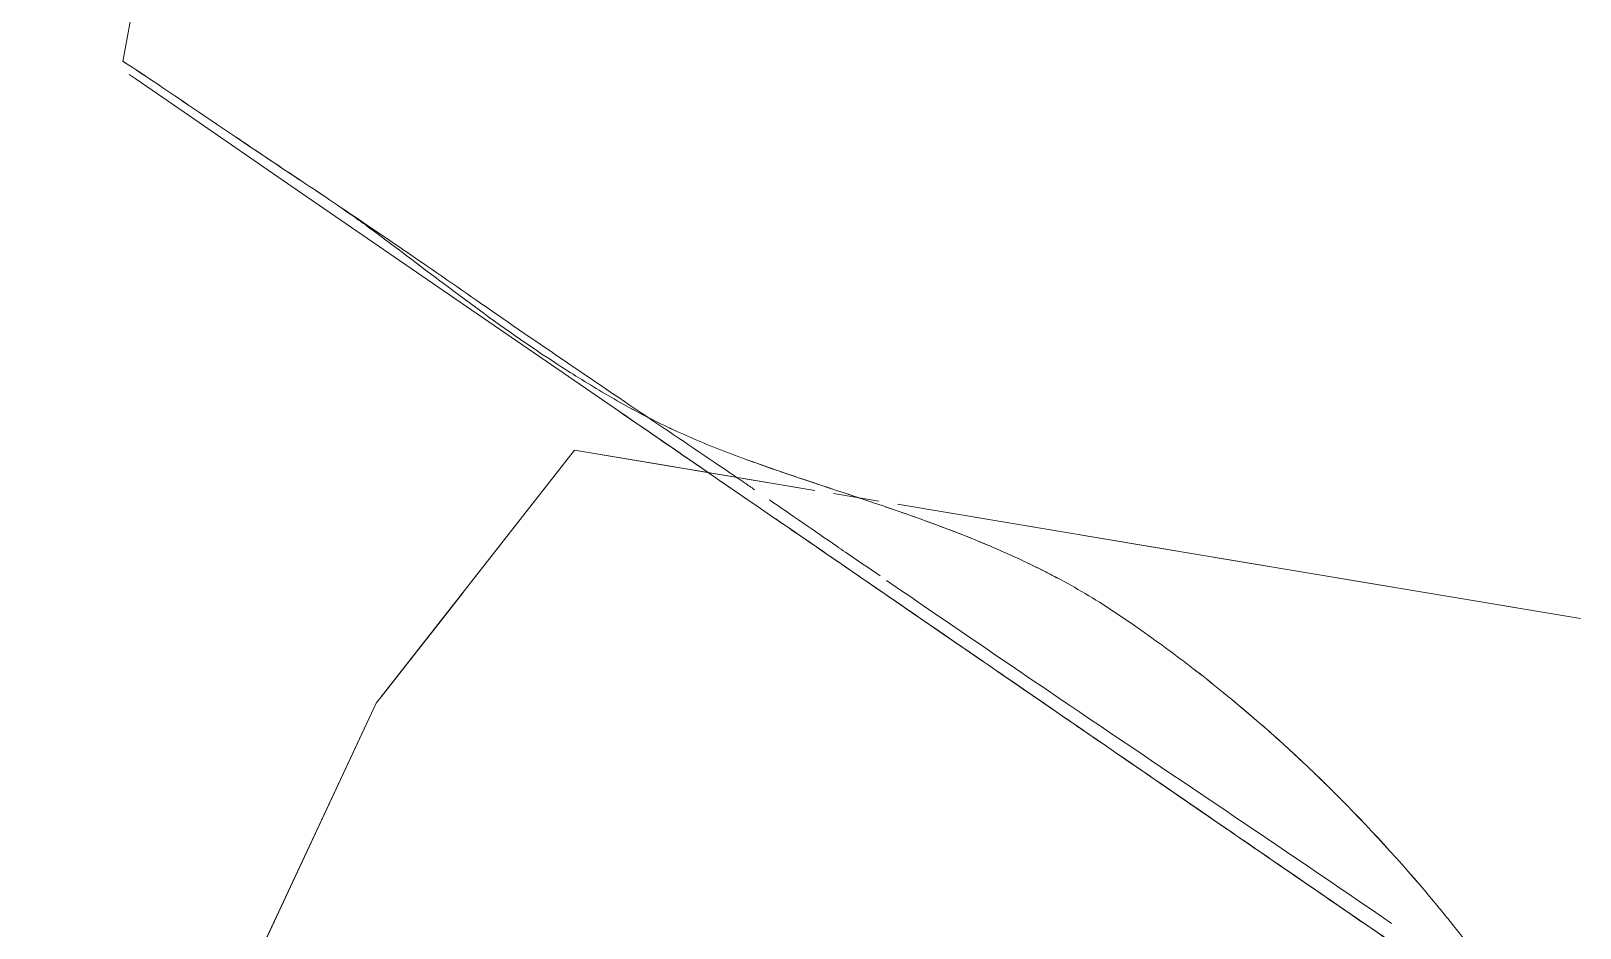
# Model space of a CAD drawing. Header units: millimetres. Extents: x 91786 to 132940, y -1987 to 10096.
# Drawn here: x 124391.89 to 124413.03, y 516.41 to 528.65 of the extents above; entities that cross this region are included whole.
import ezdxf

# ---------------------------------------------------------------- set-up
doc = ezdxf.new("R2010")
doc.units = ezdxf.units.MM
doc.layers.add('0-1', color=7, linetype='Continuous', lineweight=9)
doc.layers.add('P-SANR-FIXT', color=7, linetype='Continuous', lineweight=9)
doc.layers.add('A-DETL-GENF-1', color=7, linetype='Continuous', lineweight=9, true_color=0xe0e0e0)
pattern_1 = [(45, (127032.287, 0), (-35.3553, 35.3553), [])]

# ---------------------------------------------------------------- blocks, each defined once
blk = doc.blocks.new('смеситель для раковины - Default-V60-Развертка 1_66-4')
at = {"layer": '0-1'}
blk.add_line((5723.379, 534.344), (5722.246, 528.234), dxfattribs=at)
at = {"layer": '0-1', "flags": 128}
blk.add_lwpolyline([(5728.409, 522.927), (5725.702, 519.474), (5723.953, 515.727), (5723.896, 515.555)], dxfattribs=at)
at = {"layer": 'P-SANR-FIXT'}
for p, q in [((5731.691, 522.378), (5728.409, 522.927)), ((5728.409, 522.927), (5731.691, 522.378)), ((5732.564, 522.232), (5731.942, 522.336)), ((5731.942, 522.336), (5732.564, 522.232)), ((5735.096, 521.808), (5732.816, 522.19)), ((5732.816, 522.19), (5737.697, 521.373)), ((5742.141, 520.629), (5735.363, 521.764)), ((5737.697, 521.373), (5742.141, 520.629))]:
    blk.add_line(p, q, dxfattribs=at)
at = {"layer": 'P-SANR-FIXT', "flags": 128}
blk.add_lwpolyline([(5729.025, 523.454), (5726.546, 525.158), (5724.552, 526.529), (5723.153, 527.49), (5722.425, 527.99), (5722.425, 527.99), (5723.153, 527.49), (5724.552, 526.529), (5726.546, 525.158), (5729.025, 523.454)], dxfattribs=at)
at = {"layer": 'P-SANR-FIXT'}
for points in [[(5722.564, 528.026), (5722.353, 528.166), (5722.246, 528.234), (5722.246, 528.234)], [(5729.411, 523.377), (5728.983, 523.666), (5728.149, 524.229), (5726.991, 525.03), (5725.933, 525.762), (5725.304, 526.187), (5725.009, 526.384)], [(5730.235, 522.623), (5729.82, 522.908), (5729.417, 523.185), (5729.025, 523.454)], [(5729.025, 523.454), (5729.471, 523.148), (5729.933, 522.83), (5730.408, 522.503)], [(5730.531, 522.619), (5730.15, 522.878), (5729.776, 523.13), (5729.411, 523.377)], [(5730.809, 522.228), (5730.674, 522.321), (5730.541, 522.412), (5730.409, 522.503)], [(5731.989, 521.618), (5731.678, 521.832), (5731.371, 522.043), (5731.069, 522.251)], [(5731.873, 521.497), (5731.631, 521.663), (5731.391, 521.828), (5731.155, 521.99)], [(5732.101, 521.341), (5732.024, 521.393), (5731.948, 521.445), (5731.873, 521.497)], [(5735.602, 518.934), (5735.126, 519.261), (5734.655, 519.585), (5734.19, 519.905)], [(5737.275, 517.784), (5736.778, 518.126), (5736.285, 518.465), (5735.797, 518.8)], [(5737.888, 517.363), (5737.683, 517.503), (5737.479, 517.644), (5737.275, 517.784)], [(5739.534, 516.232), (5739.028, 516.58), (5738.524, 516.926), (5738.023, 517.27)], [(5740.431, 516.408), (5740.721, 516.045), (5741.004, 515.669), (5741.278, 515.279)]]:
    blk.add_open_spline(points, degree=3, dxfattribs=at)
for points, knots in [([(5722.246, 528.234), (5722.246, 528.234), (5722.461, 528.1), (5723.246, 527.566), (5724.051, 527.024), (5724.577, 526.67), (5725.005, 526.389), (5725.459, 526.076), (5726.094, 525.604), (5726.951, 524.948), (5727.906, 524.265), (5728.741, 523.743), (5729.182, 523.494), (5729.411, 523.376)], [0.5, 0.5, 0.5, 0.5, 0.5555556, 0.6111111, 0.6388889, 0.6527778, 0.6666667, 0.6805556, 0.6944444, 0.7222222, 0.75, 0.7638889, 0.7777778, 0.7777778, 0.7777778, 0.7777778]), ([(5725.009, 526.384), (5724.715, 526.581), (5724.165, 526.945), (5723.246, 527.567), (5722.775, 527.886), (5722.564, 528.026)], [0.3333333, 0.3333333, 0.3333333, 0.3333333, 0.3611111, 0.3888889, 0.4444444, 0.4444444, 0.4444444, 0.4444444]), ([(5729.411, 523.376), (5729.64, 523.259), (5730.115, 523.039), (5731.132, 522.655), (5732.495, 522.22), (5733.898, 521.721), (5734.852, 521.27), (5735.381, 520.975), (5735.639, 520.812), (5735.767, 520.728)], [0.7777778, 0.7777778, 0.7777778, 0.7777778, 0.7916667, 0.8055556, 0.8333333, 0.8611111, 0.875, 0.8819444, 0.8888889, 0.8888889, 0.8888889, 0.8888889]), ([(5730.867, 522.389), (5730.821, 522.421), (5730.709, 522.498), (5730.597, 522.574), (5730.531, 522.619)], [0.1916189, 0.1916189, 0.1916189, 0.1916189, 0.194444444, 0.198552387, 0.198552387, 0.198552387, 0.198552387]), ([(5730.408, 522.503), (5730.884, 522.177), (5732.595, 521.001), (5734.441, 519.732), (5735.797, 518.8)], [0.2222222, 0.2222222, 0.2222222, 0.2222222, 0.4444444, 1, 1, 1, 1]), ([(5732.579, 521.212), (5732.421, 521.321), (5732.224, 521.456), (5732.029, 521.59), (5731.99, 521.617)], [0.15743865, 0.15743865, 0.15743865, 0.15743865, 0.16666667, 0.16900242, 0.16900242, 0.16900242, 0.16900242]), ([(5733.981, 520.048), (5733.524, 520.362), (5732.893, 520.796), (5732.276, 521.22), (5732.101, 521.341)], [0.2515842, 0.2515842, 0.2515842, 0.2515842, 0.4444444, 0.5219089, 0.5219089, 0.5219089, 0.5219089]), ([(5739.561, 516.47), (5738.026, 517.523), (5735.655, 519.109), (5733.434, 520.625), (5732.669, 521.15)], [0.0301866, 0.0301866, 0.0301866, 0.0301866, 0.1111111, 0.1556733, 0.1556733, 0.1556733, 0.1556733]), ([(5735.767, 520.728), (5735.895, 520.643), (5736.148, 520.469), (5736.65, 520.108), (5737.514, 519.437), (5738.704, 518.371), (5739.739, 517.255), (5740.3, 516.573), (5740.431, 516.408)], [0.88888889, 0.88888889, 0.88888889, 0.88888889, 0.89583333, 0.90277778, 0.91666667, 0.94444444, 0.97222222, 0.98090437, 0.98090437, 0.98090437, 0.98090437]), ([(5735.797, 518.8), (5736.339, 518.427), (5737.574, 517.579), (5738.832, 516.714), (5739.534, 516.232)], [0, 0, 0, 0, 0.444444, 1, 1, 1, 1])]:
    blk.add_open_spline(points, degree=3, knots=knots, dxfattribs=at)
blk = doc.blocks.new('смеситель для раковины - Default-V62-Развертка 1_66-4')
at = {"layer": '0-1'}
for p, q in [((5723.379, 534.344), (5722.246, 528.234)), ((5728.409, 522.927), (5727.007, 521.139)), ((5726.888, 520.988), (5725.775, 519.567)), ((5725.702, 519.474), (5723.953, 515.727))]:
    blk.add_line(p, q, dxfattribs=at)
at = {"layer": 'P-SANR-FIXT'}
for p, q in [((5726.546, 525.158), (5729.025, 523.454)), ((5731.691, 522.378), (5728.409, 522.927)), ((5728.409, 522.927), (5729.554, 522.736)), ((5729.554, 522.736), (5731.691, 522.378)), ((5732.564, 522.232), (5731.942, 522.336)), ((5731.942, 522.336), (5732.564, 522.232)), ((5735.096, 521.808), (5732.816, 522.19)), ((5732.816, 522.19), (5735.096, 521.808)), ((5742.141, 520.629), (5735.363, 521.764)), ((5735.363, 521.764), (5742.141, 520.629))]:
    blk.add_line(p, q, dxfattribs=at)
at = {"layer": 'P-SANR-FIXT', "flags": 128}
blk.add_lwpolyline([(5729.025, 523.454), (5726.546, 525.158), (5724.552, 526.529), (5723.153, 527.49), (5722.425, 527.99), (5722.425, 527.99), (5723.153, 527.49), (5724.552, 526.529), (5726.546, 525.158)], dxfattribs=at)
at = {"layer": 'P-SANR-FIXT'}
for points in [[(5722.564, 528.026), (5722.353, 528.166), (5722.246, 528.234), (5722.246, 528.234)], [(5722.246, 528.234), (5722.246, 528.234), (5722.354, 528.167), (5722.564, 528.027)], [(5729.411, 523.377), (5728.983, 523.666), (5728.149, 524.229), (5726.991, 525.03), (5725.933, 525.762), (5725.304, 526.187), (5725.009, 526.384)], [(5730.235, 522.623), (5729.82, 522.908), (5729.417, 523.185), (5729.025, 523.454)], [(5729.025, 523.454), (5729.372, 523.216), (5729.728, 522.971), (5730.092, 522.721)], [(5730.531, 522.619), (5730.15, 522.878), (5729.776, 523.13), (5729.411, 523.377)], [(5731.24, 522.63), (5731.467, 522.552), (5731.697, 522.476), (5731.93, 522.398)], [(5730.408, 522.503), (5730.541, 522.412), (5730.674, 522.321), (5730.809, 522.228)], [(5730.809, 522.228), (5730.674, 522.321), (5730.541, 522.412), (5730.409, 522.503)], [(5731.989, 521.618), (5731.678, 521.832), (5731.371, 522.043), (5731.069, 522.251)], [(5732.097, 522.343), (5732.231, 522.298), (5732.367, 522.253), (5732.503, 522.207)], [(5731.873, 521.497), (5731.631, 521.663), (5731.391, 521.828), (5731.155, 521.99)], [(5731.155, 521.99), (5731.392, 521.828), (5731.631, 521.663), (5731.873, 521.497)], [(5732.101, 521.341), (5732.024, 521.393), (5731.948, 521.445), (5731.873, 521.497)], [(5731.873, 521.497), (5731.948, 521.445), (5732.024, 521.393), (5732.1, 521.341)], [(5732.1, 521.341), (5732.712, 520.92), (5733.34, 520.488), (5733.98, 520.048)], [(5732.631, 520.976), (5732.453, 521.098), (5732.276, 521.22), (5732.101, 521.341)], [(5733.981, 520.048), (5733.524, 520.362), (5733.074, 520.672), (5732.631, 520.976)], [(5734.189, 519.905), (5734.655, 519.585), (5735.126, 519.261), (5735.602, 518.934)], [(5735.602, 518.934), (5735.126, 519.261), (5734.655, 519.585), (5734.19, 519.905)], [(5737.888, 517.363), (5737.184, 517.847), (5736.485, 518.327), (5735.797, 518.8)], [(5735.797, 518.8), (5735.932, 518.707), (5736.068, 518.614), (5736.205, 518.52)], [(5737.889, 517.362), (5738.434, 516.988), (5738.983, 516.611), (5739.534, 516.232)], [(5739.534, 516.232), (5739.028, 516.58), (5738.524, 516.926), (5738.023, 517.27)]]:
    blk.add_open_spline(points, degree=3, dxfattribs=at)
for points, knots in [([(5722.564, 528.027), (5722.775, 527.886), (5723.246, 527.566), (5724.051, 527.024), (5724.577, 526.67), (5725.005, 526.389), (5725.459, 526.076), (5726.094, 525.604), (5726.951, 524.948), (5727.906, 524.265), (5728.741, 523.743), (5729.403, 523.369), (5730.115, 523.039), (5730.738, 522.804), (5731.12, 522.671), (5731.24, 522.63)], [0.5555556, 0.5555556, 0.5555556, 0.5555556, 0.6111111, 0.6388889, 0.6527778, 0.6666667, 0.6805556, 0.6944444, 0.7222222, 0.75, 0.7638889, 0.7777778, 0.7916667, 0.8055556, 0.8118371, 0.8118371, 0.8118371, 0.8118371]), ([(5725.009, 526.384), (5724.715, 526.581), (5724.165, 526.945), (5723.246, 527.567), (5722.775, 527.886), (5722.564, 528.026)], [0.3333333, 0.3333333, 0.3333333, 0.3333333, 0.3611111, 0.3888889, 0.4444444, 0.4444444, 0.4444444, 0.4444444]), ([(5730.867, 522.389), (5730.821, 522.421), (5730.709, 522.498), (5730.597, 522.574), (5730.531, 522.619)], [0.1916189, 0.1916189, 0.1916189, 0.1916189, 0.194444444, 0.198552387, 0.198552387, 0.198552387, 0.198552387]), ([(5732.651, 522.157), (5733.156, 521.984), (5733.89, 521.718), (5734.604, 521.386), (5734.819, 521.278)], [0.83581815, 0.83581815, 0.83581815, 0.83581815, 0.86111111, 0.87217324, 0.87217324, 0.87217324, 0.87217324]), ([(5732.579, 521.212), (5732.421, 521.321), (5732.224, 521.456), (5732.029, 521.59), (5731.99, 521.617)], [0.15743865, 0.15743865, 0.15743865, 0.15743865, 0.16666667, 0.16900242, 0.16900242, 0.16900242, 0.16900242]), ([(5739.561, 516.47), (5738.026, 517.523), (5735.655, 519.109), (5733.434, 520.625), (5732.669, 521.15)], [0.0301866, 0.0301866, 0.0301866, 0.0301866, 0.1111111, 0.1556733, 0.1556733, 0.1556733, 0.1556733]), ([(5734.821, 521.277), (5734.875, 521.249), (5735.063, 521.152), (5735.381, 520.975), (5735.768, 520.731), (5736.148, 520.469), (5736.65, 520.108), (5737.399, 519.526), (5738.005, 518.995), (5738.364, 518.657)], [0.87220997, 0.87220997, 0.87220997, 0.87220997, 0.875, 0.88194444, 0.88888889, 0.89583333, 0.90277778, 0.91666667, 0.93795852, 0.93795852, 0.93795852, 0.93795852]), ([(5736.232, 518.501), (5736.632, 518.226), (5737.173, 517.854), (5737.718, 517.48), (5737.857, 517.384)], [0.1186192, 0.1186192, 0.1186192, 0.1186192, 0.4444444, 0.5555556, 0.5555556, 0.5555556, 0.5555556]), ([(5738.52, 518.508), (5738.577, 518.454), (5739.097, 517.948), (5739.739, 517.255), (5740.3, 516.573), (5740.431, 516.408)], [0.94105311, 0.94105311, 0.94105311, 0.94105311, 0.94444444, 0.97222222, 0.98090437, 0.98090437, 0.98090437, 0.98090437])]:
    blk.add_open_spline(points, degree=3, knots=knots, dxfattribs=at)
blk = doc.blocks.new('смеситель для раковины - Default-V64-Развертка 1_66-4')
at = {"layer": '0-1'}
for p, q in [((5723.379, 534.344), (5722.246, 528.234)), ((5728.409, 522.927), (5727.007, 521.139)), ((5726.888, 520.988), (5725.775, 519.567))]:
    blk.add_line(p, q, dxfattribs=at)
at = {"layer": '0-1', "flags": 128}
blk.add_lwpolyline([(5725.702, 519.474), (5723.953, 515.727), (5723.896, 515.555)], dxfattribs=at)
at = {"layer": 'P-SANR-FIXT'}
for p, q in [((5731.691, 522.378), (5728.409, 522.927)), ((5728.409, 522.927), (5731.691, 522.378)), ((5732.564, 522.232), (5731.942, 522.336)), ((5731.942, 522.336), (5732.564, 522.232)), ((5735.096, 521.808), (5732.816, 522.19)), ((5732.816, 522.19), (5735.096, 521.808)), ((5737.697, 521.373), (5735.363, 521.764)), ((5735.363, 521.764), (5742.141, 520.629)), ((5742.141, 520.629), (5737.697, 521.373))]:
    blk.add_line(p, q, dxfattribs=at)
at = {"layer": 'P-SANR-FIXT', "flags": 128}
for points in [[(5722.425, 527.99), (5722.425, 527.99), (5723.153, 527.49), (5724.552, 526.529), (5726.546, 525.158), (5729.025, 523.454)], [(5729.025, 523.454), (5726.546, 525.158), (5724.552, 526.529), (5723.153, 527.49), (5722.425, 527.99)]]:
    blk.add_lwpolyline(points, dxfattribs=at)
at = {"layer": 'P-SANR-FIXT'}
for points in [[(5722.564, 528.026), (5722.353, 528.166), (5722.246, 528.234), (5722.246, 528.234)], [(5722.246, 528.234), (5722.246, 528.234), (5722.354, 528.167), (5722.564, 528.027)], [(5729.411, 523.377), (5728.983, 523.666), (5728.149, 524.229), (5726.991, 525.03), (5725.933, 525.762), (5725.304, 526.187), (5725.009, 526.384)], [(5730.235, 522.623), (5729.82, 522.908), (5729.417, 523.185), (5729.025, 523.454)], [(5729.025, 523.454), (5729.372, 523.216), (5729.728, 522.971), (5730.092, 522.721)], [(5730.531, 522.619), (5730.15, 522.878), (5729.776, 523.13), (5729.411, 523.377)], [(5731.24, 522.63), (5731.467, 522.552), (5731.697, 522.476), (5731.93, 522.398)], [(5730.408, 522.503), (5730.541, 522.412), (5730.674, 522.321), (5730.809, 522.228)], [(5730.809, 522.228), (5730.674, 522.321), (5730.541, 522.412), (5730.409, 522.503)], [(5731.989, 521.618), (5731.678, 521.832), (5731.371, 522.043), (5731.069, 522.251)], [(5732.097, 522.343), (5732.231, 522.298), (5732.367, 522.253), (5732.503, 522.207)], [(5731.873, 521.497), (5731.631, 521.663), (5731.391, 521.828), (5731.155, 521.99)], [(5731.155, 521.99), (5731.392, 521.828), (5731.631, 521.663), (5731.873, 521.497)], [(5732.101, 521.341), (5732.024, 521.393), (5731.948, 521.445), (5731.873, 521.497)], [(5731.873, 521.497), (5731.948, 521.445), (5732.024, 521.393), (5732.1, 521.341)], [(5732.1, 521.341), (5732.712, 520.92), (5733.34, 520.488), (5733.98, 520.048)], [(5734.189, 519.905), (5734.655, 519.585), (5735.126, 519.261), (5735.602, 518.934)], [(5735.602, 518.934), (5735.126, 519.261), (5734.655, 519.585), (5734.19, 519.905)], [(5737.888, 517.363), (5737.184, 517.847), (5736.485, 518.327), (5735.797, 518.8)], [(5735.797, 518.8), (5735.932, 518.707), (5736.068, 518.614), (5736.205, 518.52)], [(5736.232, 518.501), (5736.496, 518.32), (5736.761, 518.137), (5737.027, 517.955)], [(5737.027, 517.955), (5737.165, 517.86), (5737.303, 517.765), (5737.441, 517.67)], [(5737.441, 517.67), (5737.58, 517.575), (5737.718, 517.48), (5737.857, 517.384)], [(5737.889, 517.362), (5738.017, 517.274), (5738.146, 517.186), (5738.274, 517.097)], [(5739.534, 516.232), (5739.028, 516.58), (5738.524, 516.926), (5738.023, 517.27)], [(5738.274, 517.097), (5738.692, 516.81), (5739.112, 516.521), (5739.534, 516.232)]]:
    blk.add_open_spline(points, degree=3, dxfattribs=at)
for points, knots in [([(5722.564, 528.027), (5722.775, 527.886), (5723.246, 527.566), (5724.051, 527.024), (5724.577, 526.67), (5724.862, 526.483), (5725.009, 526.384)], [0.5555556, 0.5555556, 0.5555556, 0.5555556, 0.6111111, 0.6388889, 0.6527778, 0.6666667, 0.6666667, 0.6666667, 0.6666667]), ([(5725.009, 526.384), (5724.715, 526.581), (5724.165, 526.945), (5723.246, 527.567), (5722.775, 527.886), (5722.564, 528.026)], [0.3333333, 0.3333333, 0.3333333, 0.3333333, 0.3611111, 0.3888889, 0.4444444, 0.4444444, 0.4444444, 0.4444444]), ([(5725.009, 526.384), (5725.156, 526.285), (5725.459, 526.076), (5726.094, 525.604), (5726.951, 524.948), (5727.906, 524.265), (5728.741, 523.743), (5729.182, 523.494), (5729.411, 523.376)], [0.6666667, 0.6666667, 0.6666667, 0.6666667, 0.6805556, 0.6944444, 0.7222222, 0.75, 0.7638889, 0.7777778, 0.7777778, 0.7777778, 0.7777778]), ([(5729.411, 523.376), (5729.64, 523.259), (5730.115, 523.039), (5730.738, 522.804), (5731.12, 522.671), (5731.24, 522.63)], [0.77777778, 0.77777778, 0.77777778, 0.77777778, 0.79166667, 0.80555556, 0.81183714, 0.81183714, 0.81183714, 0.81183714]), ([(5730.867, 522.389), (5730.821, 522.421), (5730.709, 522.498), (5730.597, 522.574), (5730.531, 522.619)], [0.1916189, 0.1916189, 0.1916189, 0.1916189, 0.194444444, 0.198552387, 0.198552387, 0.198552387, 0.198552387]), ([(5732.651, 522.157), (5733.156, 521.984), (5733.89, 521.718), (5734.604, 521.386), (5734.819, 521.278)], [0.83581815, 0.83581815, 0.83581815, 0.83581815, 0.86111111, 0.87217324, 0.87217324, 0.87217324, 0.87217324]), ([(5732.579, 521.212), (5732.421, 521.321), (5732.224, 521.456), (5732.029, 521.59), (5731.99, 521.617)], [0.15743865, 0.15743865, 0.15743865, 0.15743865, 0.16666667, 0.16900242, 0.16900242, 0.16900242, 0.16900242]), ([(5733.981, 520.048), (5733.524, 520.362), (5732.893, 520.796), (5732.276, 521.22), (5732.101, 521.341)], [0.2515842, 0.2515842, 0.2515842, 0.2515842, 0.4444444, 0.5219089, 0.5219089, 0.5219089, 0.5219089]), ([(5739.561, 516.47), (5738.026, 517.523), (5735.655, 519.109), (5733.434, 520.625), (5732.669, 521.15)], [0.0301866, 0.0301866, 0.0301866, 0.0301866, 0.1111111, 0.1556733, 0.1556733, 0.1556733, 0.1556733]), ([(5734.821, 521.277), (5734.875, 521.249), (5735.063, 521.152), (5735.381, 520.975), (5735.768, 520.731), (5736.148, 520.469), (5736.65, 520.108), (5737.399, 519.526), (5738.005, 518.995), (5738.364, 518.657)], [0.87220997, 0.87220997, 0.87220997, 0.87220997, 0.875, 0.88194444, 0.88888889, 0.89583333, 0.90277778, 0.91666667, 0.93795852, 0.93795852, 0.93795852, 0.93795852]), ([(5738.52, 518.508), (5738.577, 518.454), (5739.097, 517.948), (5739.739, 517.255), (5740.3, 516.573), (5740.431, 516.408)], [0.94105311, 0.94105311, 0.94105311, 0.94105311, 0.94444444, 0.97222222, 0.98090437, 0.98090437, 0.98090437, 0.98090437])]:
    blk.add_open_spline(points, degree=3, knots=knots, dxfattribs=at)
blk = doc.blocks.new('смеситель для раковины - Default-V66-Развертка 1_66-4')
at = {"layer": '0-1'}
for p, q in [((5723.379, 534.344), (5722.246, 528.234)), ((5728.409, 522.927), (5727.007, 521.139)), ((5726.888, 520.988), (5725.775, 519.567))]:
    blk.add_line(p, q, dxfattribs=at)
at = {"layer": '0-1', "flags": 128}
blk.add_lwpolyline([(5725.702, 519.474), (5723.953, 515.727), (5723.896, 515.555)], dxfattribs=at)
at = {"layer": 'P-SANR-FIXT'}
for p, q in [((5731.691, 522.378), (5728.409, 522.927)), ((5728.409, 522.927), (5729.554, 522.736)), ((5729.554, 522.736), (5731.691, 522.378)), ((5732.564, 522.232), (5731.942, 522.336)), ((5731.942, 522.336), (5732.564, 522.232)), ((5735.096, 521.808), (5732.816, 522.19)), ((5732.816, 522.19), (5735.096, 521.808)), ((5742.141, 520.629), (5735.363, 521.764)), ((5735.363, 521.764), (5742.141, 520.629))]:
    blk.add_line(p, q, dxfattribs=at)
at = {"layer": 'P-SANR-FIXT', "flags": 128}
for points in [[(5723.153, 527.49), (5722.425, 527.99), (5722.425, 527.99)], [(5722.425, 527.99), (5723.153, 527.49), (5724.552, 526.529), (5726.546, 525.158), (5729.025, 523.454)], [(5729.025, 523.454), (5726.546, 525.158), (5724.552, 526.529), (5723.153, 527.49)]]:
    blk.add_lwpolyline(points, dxfattribs=at)
at = {"layer": 'P-SANR-FIXT'}
for points in [[(5722.564, 528.026), (5722.353, 528.166), (5722.246, 528.234), (5722.246, 528.234)], [(5722.246, 528.234), (5722.246, 528.234), (5722.354, 528.167), (5722.564, 528.027)], [(5729.411, 523.377), (5728.983, 523.666), (5728.149, 524.229), (5726.991, 525.03), (5725.933, 525.762), (5725.304, 526.187), (5725.009, 526.384)], [(5730.235, 522.623), (5729.82, 522.908), (5729.417, 523.185), (5729.025, 523.454)], [(5729.025, 523.454), (5729.372, 523.216), (5729.728, 522.971), (5730.092, 522.721)], [(5730.531, 522.619), (5730.15, 522.878), (5729.776, 523.13), (5729.411, 523.377)], [(5730.408, 522.503), (5730.541, 522.412), (5730.674, 522.321), (5730.809, 522.228)], [(5730.809, 522.228), (5730.674, 522.321), (5730.541, 522.412), (5730.409, 522.503)], [(5731.989, 521.618), (5731.678, 521.832), (5731.371, 522.043), (5731.069, 522.251)], [(5732.097, 522.343), (5732.231, 522.298), (5732.367, 522.253), (5732.503, 522.207)], [(5731.873, 521.497), (5731.631, 521.663), (5731.391, 521.828), (5731.155, 521.99)], [(5731.155, 521.99), (5731.392, 521.828), (5731.631, 521.663), (5731.873, 521.497)], [(5732.101, 521.341), (5732.024, 521.393), (5731.948, 521.445), (5731.873, 521.497)], [(5731.873, 521.497), (5731.948, 521.445), (5732.024, 521.393), (5732.1, 521.341)], [(5732.1, 521.341), (5732.712, 520.92), (5733.34, 520.488), (5733.98, 520.048)], [(5732.631, 520.976), (5732.453, 521.098), (5732.276, 521.22), (5732.101, 521.341)], [(5733.981, 520.048), (5733.524, 520.362), (5733.074, 520.672), (5732.631, 520.976)], [(5734.189, 519.905), (5734.655, 519.585), (5735.126, 519.261), (5735.602, 518.934)], [(5734.988, 519.356), (5734.72, 519.54), (5734.454, 519.723), (5734.19, 519.905)], [(5735.602, 518.934), (5735.396, 519.075), (5735.192, 519.216), (5734.988, 519.356)], [(5737.888, 517.363), (5737.184, 517.847), (5736.485, 518.327), (5735.797, 518.8)], [(5735.797, 518.8), (5735.932, 518.707), (5736.068, 518.614), (5736.205, 518.52)], [(5737.889, 517.362), (5738.295, 517.083), (5738.703, 516.803), (5739.113, 516.521)], [(5739.534, 516.232), (5739.028, 516.58), (5738.524, 516.926), (5738.023, 517.27)], [(5739.113, 516.521), (5739.253, 516.425), (5739.393, 516.328), (5739.534, 516.232)]]:
    blk.add_open_spline(points, degree=3, dxfattribs=at)
for points, knots in [([(5722.564, 528.027), (5722.775, 527.886), (5723.246, 527.566), (5724.051, 527.024), (5724.577, 526.67), (5725.005, 526.389), (5725.459, 526.076), (5726.094, 525.604), (5726.951, 524.948), (5727.906, 524.265), (5728.741, 523.743), (5729.403, 523.369), (5730.115, 523.039), (5730.955, 522.722), (5731.574, 522.517), (5731.93, 522.398)], [0.5555556, 0.5555556, 0.5555556, 0.5555556, 0.6111111, 0.6388889, 0.6527778, 0.6666667, 0.6805556, 0.6944444, 0.7222222, 0.75, 0.7638889, 0.7777778, 0.7916667, 0.8055556, 0.8236918, 0.8236918, 0.8236918, 0.8236918]), ([(5725.009, 526.384), (5724.715, 526.581), (5724.165, 526.945), (5723.246, 527.567), (5722.775, 527.886), (5722.564, 528.026)], [0.3333333, 0.3333333, 0.3333333, 0.3333333, 0.3611111, 0.3888889, 0.4444444, 0.4444444, 0.4444444, 0.4444444]), ([(5730.867, 522.389), (5730.821, 522.421), (5730.709, 522.498), (5730.597, 522.574), (5730.531, 522.619)], [0.1916189, 0.1916189, 0.1916189, 0.1916189, 0.194444444, 0.198552387, 0.198552387, 0.198552387, 0.198552387]), ([(5732.651, 522.157), (5733.156, 521.984), (5733.89, 521.718), (5734.604, 521.386), (5734.819, 521.278)], [0.83581815, 0.83581815, 0.83581815, 0.83581815, 0.86111111, 0.87217324, 0.87217324, 0.87217324, 0.87217324]), ([(5732.579, 521.212), (5732.421, 521.321), (5732.224, 521.456), (5732.029, 521.59), (5731.99, 521.617)], [0.15743865, 0.15743865, 0.15743865, 0.15743865, 0.16666667, 0.16900242, 0.16900242, 0.16900242, 0.16900242]), ([(5739.561, 516.47), (5738.026, 517.523), (5735.655, 519.109), (5733.434, 520.625), (5732.669, 521.15)], [0.0301866, 0.0301866, 0.0301866, 0.0301866, 0.1111111, 0.1556733, 0.1556733, 0.1556733, 0.1556733]), ([(5734.821, 521.277), (5734.875, 521.249), (5735.063, 521.152), (5735.381, 520.975), (5735.768, 520.731), (5736.148, 520.469), (5736.65, 520.108), (5737.399, 519.526), (5738.005, 518.995), (5738.364, 518.657)], [0.87220997, 0.87220997, 0.87220997, 0.87220997, 0.875, 0.88194444, 0.88888889, 0.89583333, 0.90277778, 0.91666667, 0.93795852, 0.93795852, 0.93795852, 0.93795852]), ([(5736.232, 518.501), (5736.632, 518.226), (5737.173, 517.854), (5737.718, 517.48), (5737.857, 517.384)], [0.1186192, 0.1186192, 0.1186192, 0.1186192, 0.4444444, 0.5555556, 0.5555556, 0.5555556, 0.5555556]), ([(5738.52, 518.508), (5738.577, 518.454), (5739.097, 517.948), (5739.739, 517.255), (5740.3, 516.573), (5740.431, 516.408)], [0.94105311, 0.94105311, 0.94105311, 0.94105311, 0.94444444, 0.97222222, 0.98090437, 0.98090437, 0.98090437, 0.98090437])]:
    blk.add_open_spline(points, degree=3, knots=knots, dxfattribs=at)
blk = doc.blocks.new('смеситель для раковины - Default-V68-Развертка 1_66-4')
at = {"layer": '0-1'}
for p, q in [((5723.379, 534.344), (5722.246, 528.234)), ((5728.409, 522.927), (5727.007, 521.139)), ((5726.888, 520.988), (5725.775, 519.567))]:
    blk.add_line(p, q, dxfattribs=at)
at = {"layer": '0-1', "flags": 128}
blk.add_lwpolyline([(5725.702, 519.474), (5723.953, 515.727), (5723.896, 515.555)], dxfattribs=at)
at = {"layer": 'P-SANR-FIXT'}
for p, q in [((5722.331, 528.055), (5722.425, 527.99)), ((5722.425, 527.99), (5722.331, 528.055)), ((5723.153, 527.49), (5722.425, 527.99)), ((5731.691, 522.378), (5728.409, 522.927)), ((5728.409, 522.927), (5731.691, 522.378)), ((5732.564, 522.232), (5731.942, 522.336)), ((5731.942, 522.336), (5732.564, 522.232)), ((5735.096, 521.808), (5732.816, 522.19)), ((5732.816, 522.19), (5735.096, 521.808)), ((5742.141, 520.629), (5735.363, 521.764)), ((5735.363, 521.764), (5742.141, 520.629))]:
    blk.add_line(p, q, dxfattribs=at)
at = {"layer": 'P-SANR-FIXT', "flags": 128}
for points in [[(5722.425, 527.99), (5723.153, 527.49), (5724.552, 526.529), (5726.546, 525.158), (5729.025, 523.454)], [(5729.025, 523.454), (5726.546, 525.158), (5724.552, 526.529), (5723.153, 527.49)]]:
    blk.add_lwpolyline(points, dxfattribs=at)
at = {"layer": 'P-SANR-FIXT'}
for points in [[(5722.564, 528.026), (5722.353, 528.166), (5722.246, 528.234), (5722.246, 528.234)], [(5722.246, 528.234), (5722.246, 528.234), (5722.354, 528.167), (5722.564, 528.027)], [(5729.411, 523.377), (5728.983, 523.666), (5728.149, 524.229), (5726.991, 525.03), (5725.933, 525.762), (5725.304, 526.187), (5725.009, 526.384)], [(5730.235, 522.623), (5729.82, 522.908), (5729.417, 523.185), (5729.025, 523.454)], [(5729.025, 523.454), (5729.372, 523.216), (5729.728, 522.971), (5730.092, 522.721)], [(5730.531, 522.619), (5730.15, 522.878), (5729.776, 523.13), (5729.411, 523.377)], [(5731.24, 522.63), (5731.467, 522.552), (5731.697, 522.476), (5731.93, 522.398)], [(5730.408, 522.503), (5730.541, 522.412), (5730.674, 522.321), (5730.809, 522.228)], [(5730.809, 522.228), (5730.674, 522.321), (5730.541, 522.412), (5730.409, 522.503)], [(5731.989, 521.618), (5731.678, 521.832), (5731.371, 522.043), (5731.069, 522.251)], [(5732.097, 522.343), (5732.231, 522.298), (5732.367, 522.253), (5732.503, 522.207)], [(5731.873, 521.497), (5731.631, 521.663), (5731.391, 521.828), (5731.155, 521.99)], [(5731.155, 521.99), (5731.392, 521.828), (5731.631, 521.663), (5731.873, 521.497)], [(5732.101, 521.341), (5732.024, 521.393), (5731.948, 521.445), (5731.873, 521.497)], [(5731.873, 521.497), (5731.948, 521.445), (5732.024, 521.393), (5732.1, 521.341)], [(5732.1, 521.341), (5732.712, 520.92), (5733.34, 520.488), (5733.98, 520.048)], [(5732.631, 520.976), (5732.453, 521.098), (5732.276, 521.22), (5732.101, 521.341)], [(5733.404, 520.445), (5733.144, 520.624), (5732.886, 520.801), (5732.631, 520.976)], [(5733.981, 520.048), (5733.787, 520.181), (5733.595, 520.314), (5733.404, 520.445)], [(5734.189, 519.905), (5734.655, 519.585), (5735.126, 519.261), (5735.602, 518.934)], [(5735.602, 518.934), (5735.126, 519.261), (5734.655, 519.585), (5734.19, 519.905)], [(5737.888, 517.363), (5737.184, 517.847), (5736.485, 518.327), (5735.797, 518.8)], [(5735.797, 518.8), (5735.932, 518.707), (5736.068, 518.614), (5736.205, 518.52)], [(5737.889, 517.362), (5738.295, 517.083), (5738.703, 516.803), (5739.113, 516.521)], [(5739.534, 516.232), (5739.028, 516.58), (5738.524, 516.926), (5738.023, 517.27)], [(5739.113, 516.521), (5739.253, 516.425), (5739.393, 516.328), (5739.534, 516.232)]]:
    blk.add_open_spline(points, degree=3, dxfattribs=at)
for points, knots in [([(5722.564, 528.027), (5722.775, 527.886), (5723.246, 527.566), (5724.051, 527.024), (5724.577, 526.67), (5724.862, 526.483), (5725.009, 526.384)], [0.5555556, 0.5555556, 0.5555556, 0.5555556, 0.6111111, 0.6388889, 0.6527778, 0.6666667, 0.6666667, 0.6666667, 0.6666667]), ([(5725.009, 526.384), (5724.715, 526.581), (5724.165, 526.945), (5723.246, 527.567), (5722.775, 527.886), (5722.564, 528.026)], [0.3333333, 0.3333333, 0.3333333, 0.3333333, 0.3611111, 0.3888889, 0.4444444, 0.4444444, 0.4444444, 0.4444444]), ([(5725.009, 526.384), (5725.156, 526.285), (5725.459, 526.076), (5726.094, 525.604), (5726.951, 524.948), (5727.906, 524.265), (5728.741, 523.743), (5729.182, 523.494), (5729.411, 523.376)], [0.6666667, 0.6666667, 0.6666667, 0.6666667, 0.6805556, 0.6944444, 0.7222222, 0.75, 0.7638889, 0.7777778, 0.7777778, 0.7777778, 0.7777778]), ([(5729.411, 523.376), (5729.64, 523.259), (5730.115, 523.039), (5730.738, 522.804), (5731.12, 522.671), (5731.24, 522.63)], [0.77777778, 0.77777778, 0.77777778, 0.77777778, 0.79166667, 0.80555556, 0.81183714, 0.81183714, 0.81183714, 0.81183714]), ([(5730.867, 522.389), (5730.821, 522.421), (5730.709, 522.498), (5730.597, 522.574), (5730.531, 522.619)], [0.1916189, 0.1916189, 0.1916189, 0.1916189, 0.194444444, 0.198552387, 0.198552387, 0.198552387, 0.198552387]), ([(5732.651, 522.157), (5733.156, 521.984), (5733.89, 521.718), (5734.604, 521.386), (5734.819, 521.278)], [0.83581815, 0.83581815, 0.83581815, 0.83581815, 0.86111111, 0.87217324, 0.87217324, 0.87217324, 0.87217324]), ([(5732.579, 521.212), (5732.421, 521.321), (5732.224, 521.456), (5732.029, 521.59), (5731.99, 521.617)], [0.15743865, 0.15743865, 0.15743865, 0.15743865, 0.16666667, 0.16900242, 0.16900242, 0.16900242, 0.16900242]), ([(5739.561, 516.47), (5738.026, 517.523), (5735.655, 519.109), (5733.434, 520.625), (5732.669, 521.15)], [0.0301866, 0.0301866, 0.0301866, 0.0301866, 0.1111111, 0.1556733, 0.1556733, 0.1556733, 0.1556733]), ([(5734.821, 521.277), (5734.875, 521.249), (5735.063, 521.152), (5735.381, 520.975), (5735.768, 520.731), (5736.148, 520.469), (5736.65, 520.108), (5737.399, 519.526), (5738.005, 518.995), (5738.364, 518.657)], [0.87220997, 0.87220997, 0.87220997, 0.87220997, 0.875, 0.88194444, 0.88888889, 0.89583333, 0.90277778, 0.91666667, 0.93795852, 0.93795852, 0.93795852, 0.93795852]), ([(5736.232, 518.501), (5736.632, 518.226), (5737.173, 517.854), (5737.718, 517.48), (5737.857, 517.384)], [0.1186192, 0.1186192, 0.1186192, 0.1186192, 0.4444444, 0.5555556, 0.5555556, 0.5555556, 0.5555556]), ([(5738.52, 518.508), (5738.577, 518.454), (5739.097, 517.948), (5739.739, 517.255), (5740.3, 516.573), (5740.431, 516.408)], [0.94105311, 0.94105311, 0.94105311, 0.94105311, 0.94444444, 0.97222222, 0.98090437, 0.98090437, 0.98090437, 0.98090437])]:
    blk.add_open_spline(points, degree=3, knots=knots, dxfattribs=at)

msp = doc.modelspace()

# ---------------------------------------------------------------- hatches: boundary and pattern name
at = {"layer": 'A-DETL-GENF-1'}
h = msp.add_hatch(dxfattribs=at)
h.set_pattern_fill('FP_31', color=256, style=0, pattern_type=2)
h.set_pattern_definition(pattern_1)
h.paths.add_polyline_path([(124331.895, 0), (124531.735, 0), (124531.735, 11), (124502.12, 11), (124501.845, 89), (124415.433, 89), (124415.433, 95), (124341.064, 95), (124341.064, 75), (124332.12, 75), (124332.12, 155), (124341.064, 155), (124341.064, 135), (124415.433, 135), (124415.433, 141), (124502.12, 141), (124502.12, 211.782), (124512.12, 211.782), (124512.12, 235), (124331.895, 235), (124331.895, 55.862)])
h.paths.add_polyline_path([(124489.324, 498.989), (124488.844, 499.099), (124489.019, 498.975)])
h.paths.add_polyline_path([(124429.956, 400), (124531.895, 400), (124531.895, 503.073), (124531.152, 502.889), (124530.701, 502.593), (124528.803, 501.995), (124526.476, 500.514), (124524.028, 499.57), (124520.895, 499.708), (124517.57, 500.278), (124515.604, 500.142), (124515.324, 501.084), (124515.09, 501.321), (124510.915, 501.048), (124485.892, 498.667), (124480.768, 498.24), (124483.103, 498.317), (124480.208, 497.816), (124467.444, 495.611), (124453.961, 490.924), (124442.246, 483.265), (124433.852, 472.727), (124428.975, 457.663), (124418.905, 400), (124419.703, 400)])
h.paths.add_polyline_path([(124404.532, 535.539), (124404.621, 535.715), (124404.621, 535.561)])
h.paths.add_polyline_path([(124505.461, 545.536), (124505.798, 545.02), (124506.297, 544.734), (124507.123, 543.632), (124506.921, 542.952), (124507.142, 544.105), (124506.921, 544.332), (124505.462, 545.534)])
h.paths.add_polyline_path([(124505.844, 541.554), (124506.028, 542.128), (124505.824, 541.789), (124505.832, 541.703)])
h.paths.add_polyline_path([(124464.421, 534.613), (124464.419, 534.429), (124462.431, 534.094), (124462.517, 534.308), (124463.589, 534.48)])
h.paths.add_polyline_path([(124459.658, 533.471), (124461.842, 534.01), (124462.517, 533.769), (124460.422, 533.405), (124459.635, 533.462)])
h.paths.add_polyline_path([(124445.4, 524.196), (124444.277, 523.95), (124444.945, 524.064)])
h.paths.add_polyline_path([(124440.88, 520.526), (124440.138, 520.628), (124440.164, 520.554)])
h.paths.add_polyline_path([(124437.173, 517.016), (124437.913, 517.674), (124438.451, 517.957), (124438.222, 517.252), (124437.567, 516.832), (124437.167, 516.909)])
h.paths.add_polyline_path([(124453.84, 508.833), (124455.788, 509.257), (124454.149, 509.197), (124452.495, 508.964)])
h.paths.add_polyline_path([(124444.315, 508.022), (124437.321, 507.619), (124438.942, 507.542), (124444.79, 508.063)])
h.paths.add_polyline_path([(124465.05, 510.25), (124465.171, 510.021), (124469.714, 510.648), (124465.171, 510.264)])
h.paths.add_polyline_path([(124489.485, 512.444), (124487.161, 512.275), (124485.739, 511.801), (124485.85, 511.651), (124488.76, 512.348)])
h.paths.add_polyline_path([(124331.895, 400), (124373.165, 400), (124388.541, 493.98), (124392.124, 513.974), (124392.344, 514.013), (124392.601, 514.615), (124392.601, 515.922), (124394.882, 515.761), (124397.084, 520.141), (124399.304, 522.927), (124401.614, 522.831), (124399.654, 523.822), (124393.46, 528.027), (124394.611, 534.373), (124398.416, 534.857), (124398.351, 535.077), (124398.762, 534.857), (124399.355, 534.828), (124410.162, 536.096), (124411.455, 536.28), (124411.984, 536.075), (124412.666, 536.293), (124414.007, 536.4), (124414.127, 536.494), (124421.339, 537.436), (124506.36, 545.336), (124506.951, 544.999), (124507.57, 544.022), (124507.591, 543.087), (124506.978, 542.047), (124505.51, 541.522), (124491.692, 540.431), (124491.209, 540.607), (124490.229, 540.352), (124490.229, 540.167), (124481.21, 539.203), (124480.026, 538.94), (124478.617, 538.609), (124470.9, 536.982), (124470.703, 536.736), (124470.428, 536.452), (124457.693, 532.848), (124458.148, 532.821), (124461.744, 533.385), (124461.407, 533.1), (124460.562, 532.723), (124459.292, 532.473), (124458.148, 532.338), (124457.816, 531.974), (124454.668, 530.294), (124452.462, 529.435), (124453.115, 529.241), (124451.397, 528.558), (124450.992, 528.558), (124450.632, 528.064), (124450.481, 527.968), (124449.948, 527.613), (124450.338, 527.475), (124447.402, 526.324), (124447.402, 525.922), (124446.346, 525.448), (124446.346, 525.19), (124444.706, 523.592), (124441.759, 522.199), (124442.464, 521.962), (124441.683, 521.489), (124441.86, 521.342), (124441.322, 520.846), (124440.133, 520.083), (124440.657, 520.036), (124440.378, 519.576), (124438.837, 518.448), (124438.273, 518.531), (124436.874, 517.42), (124436.908, 517.122), (124437.069, 516.967), (124436.58, 516.458), (124436.695, 516.087), (124436.08, 514.896), (124435.419, 514.725), (124435.407, 514.519), (124434.721, 514.104), (124434.803, 513.053), (124434.449, 512.49), (124434.102, 512.629), (124433.531, 512.094), (124433.773, 511.62), (124433.906, 511.407), (124434.173, 511.247), (124433.563, 510.529), (124431.147, 510.862), (124431.341, 509.452), (124433.495, 509.093), (124433.28, 508.05), (124443.223, 508.072), (124445.049, 508.227), (124448.209, 508.818), (124448.209, 509.002), (124460.19, 510.015), (124462.529, 510.05), (124466.819, 510.606), (124489.917, 512.829), (124490.173, 512.592), (124489.917, 512.391), (124491.068, 512.511), (124498.283, 513.32), (124500.383, 513.243), (124501.457, 513.452), (124507.806, 514.006), (124507.806, 513.737), (124510.34, 514.087), (124510.831, 514.286), (124517.329, 514.752), (124518.696, 514.806), (124521.16, 515.115), (124517.934, 515.06), (124517.934, 515.223), (124528.9, 516.259), (124531.895, 516.592), (124531.895, 600), (124331.895, 600), (124331.895, 483.002)])
h.paths.add_polyline_path([(124482.219, 499.072), (124482.219, 499.266), (124482.063, 499.09)])
h.paths.add_polyline_path([(124508.698, 501.206), (124508.664, 501.365), (124508.664, 501.207)])
h.paths.add_polyline_path([(124445.117, 508.707), (124446.856, 508.931), (124446.28, 508.818)])
h.paths.add_polyline_path([(124462.944, 510.078), (124463.512, 510.282), (124463.266, 510.137)])
h.paths.add_polyline_path([(124471.954, 510.687), (124471.437, 510.804), (124471.116, 510.73)])
h.paths.add_polyline_path([(124505.037, 513.652), (124504.482, 513.755), (124504.85, 513.669)])
h.paths.add_polyline_path([(124511.596, 514.373), (124512.137, 514.601), (124511.681, 514.385)])
h.paths.add_polyline_path([(124526.063, 515.314), (124525.426, 515.401), (124524.688, 515.317)])
h.paths.add_polyline_path([(124427.926, 518.138), (124438.942, 524.617), (124443.731, 527.162), (124443.286, 526.463), (124444.67, 527.46), (124445.843, 528.275), (124435.482, 522.545), (124427.896, 518.143)])
h.paths.add_polyline_path([(124448.548, 529.031), (124451.259, 530.071), (124452.096, 530.36), (124451.866, 530.503), (124454.668, 531.27), (124453.107, 531.212), (124453.107, 531.531), (124450.487, 530.127), (124448.725, 529.145)])
h.paths.add_polyline_path([(124458.755, 532.045), (124458.398, 532.267), (124458.898, 532.099)])
h.paths.add_polyline_path([(124476.078, 537.91), (124486.549, 539.622), (124484.093, 538.989), (124476.182, 537.916)])
h.paths.add_polyline_path([(124489.068, 539.948), (124490.778, 540.044), (124490.021, 539.975), (124489.225, 539.952)])
h = msp.add_hatch(dxfattribs=at)
h.set_pattern_fill('FP_31', color=256, style=0, pattern_type=2)
h.set_pattern_definition(pattern_1)
h.paths.add_polyline_path([(124494.836, 499.584), (124494.999, 499.77), (124494.999, 499.607)])
h.paths.add_polyline_path([(124517.378, 501.461), (124515.648, 501.141), (124515.324, 500.815), (124515.534, 500.752), (124515.604, 500.142), (124515.937, 499.99), (124531.297, 502.985), (124530.791, 503), (124523.847, 502.248), (124517.472, 501.476)])
h.paths.add_polyline_path([(124515.453, 501.343), (124516.497, 501.321), (124515.68, 501.357)])
h.paths.add_polyline_path([(124389.167, 400), (124396.063, 400), (124396.081, 400), (124418.807, 400), (124429.627, 460.227), (124434.211, 473.177), (124443.228, 484.106), (124455.717, 491.787), (124470.625, 496.367), (124474.075, 497.176), (124478.021, 497.829), (124486.622, 498.689), (124491.585, 499.12), (124507.714, 500.825), (124511.1, 501.068), (124515.467, 501.825), (124514.625, 502.084), (124516.419, 502.512), (124531.529, 504.892), (124531.895, 505.072), (124531.782, 515.633), (124437.781, 507.481), (124434.449, 507.634), (124432.979, 507.553), (124432.908, 505.939), (124392.033, 512.766), (124392.124, 513.974), (124391.862, 513.82), (124375.274, 413.129), (124373.165, 400), (124388.541, 400)])
h.paths.add_polyline_path([(124482.219, 499.072), (124482.429, 499.282), (124482.392, 499.105)])
h.paths.add_polyline_path([(124531.895, 503.522), (124531.624, 503.571), (124531.869, 503.525)])
h.paths.add_polyline_path([(124437.966, 507.481), (124443.223, 507.929), (124444.474, 508.318), (124444.315, 508.505), (124437.797, 508.093), (124433.677, 508.062), (124434.964, 507.826), (124437.948, 507.485)])
h.paths.add_polyline_path([(124464.364, 510.34), (124463.965, 510.161), (124464.116, 510.294)])
h.paths.add_polyline_path([(124444.315, 508.022), (124485.585, 511.796), (124485.962, 512.029), (124486.814, 512.228), (124488.039, 512.663), (124462.224, 510.111), (124459.753, 510.055), (124456.914, 509.956), (124447.601, 508.943), (124447.482, 508.707), (124444.495, 508.072)])
h.paths.add_polyline_path([(124433.151, 508.066), (124432.979, 508.347), (124433.337, 508.622), (124433.337, 509.119), (124392.567, 515.761), (124392.344, 514.013), (124392.601, 513.895), (124399.168, 513.093), (124400.998, 513.22), (124406.393, 512.371), (124419.353, 510.197), (124420.97, 509.866), (124425.34, 509.057), (124429.058, 508.591), (124432.979, 508.086)])
h.paths.add_polyline_path([(124453.84, 508.833), (124453.459, 509.1), (124454.44, 508.964), (124454.149, 508.901)])
h.paths.add_polyline_path([(124427.926, 518.138), (124428.279, 518.356), (124438.942, 524.626), (124443.779, 527.2), (124445.188, 527.611), (124443.766, 526.697), (124443.146, 526.705), (124442.373, 526.463), (124435.597, 522.602), (124427.986, 518.172)])
h.paths.add_polyline_path([(124431.142, 510.917), (124416.477, 513.656), (124424.653, 515.873), (124423.895, 515.756), (124424.554, 516.251), (124428.284, 518.078), (124428.823, 518.249), (124428.823, 517.988), (124429.503, 517.609), (124430.903, 513.093), (124431.119, 511.2)])
h.paths.add_polyline_path([(124437.173, 517.016), (124437.427, 516.758), (124438.475, 517.57), (124438.18, 517.814), (124437.239, 517.122)])
h.paths.add_polyline_path([(124480.026, 539.042), (124483.873, 539.432), (124480.05, 539.047)])
h.paths.add_polyline_path([(124478.617, 538.609), (124479.251, 538.906), (124478.839, 538.651)])
h.paths.add_polyline_path([(124505.844, 541.554), (124507.142, 542.326), (124507.643, 543.737), (124505.846, 541.557)])
h.paths.add_polyline_path([(124505.461, 545.536), (124505.999, 545.338), (124505.463, 545.535)])
h.paths.add_polyline_path([(124402.779, 522.346), (124427.492, 517.917), (124422.448, 515.436), (124413.941, 514.065), (124411.067, 516.374), (124406.152, 520.94), (124402.997, 522.255)])
h.paths.add_polyline_path([(124431.262, 509.466), (124431.263, 510.896), (124433.737, 510.696), (124434.328, 511.62), (124433.773, 511.62), (124433.828, 511.731), (124433.626, 512.182), (124434.115, 512.624), (124434.737, 512.629), (124435.076, 514.319), (124435.419, 514.725), (124435.438, 515.013), (124436.172, 515.152), (124437.069, 516.967), (124436.908, 517.122), (124436.874, 517.42), (124438.273, 518.531), (124438.411, 518.679), (124439.13, 518.62), (124440.473, 519.66), (124440.206, 519.793), (124440.133, 520.083), (124441.86, 521.342), (124441.61, 521.477), (124441.592, 521.766), (124442.464, 521.962), (124441.824, 522.232), (124443.064, 522.692), (124443.435, 522.731), (124446.174, 524.993), (124446.136, 525.263), (124446.346, 525.448), (124447.402, 525.922), (124447.48, 526.017), (124447.487, 526.355), (124450.338, 527.475), (124449.882, 527.659), (124450.598, 528.214), (124450.717, 528.42), (124451.483, 528.486), (124451.8, 528.558), (124453.709, 529.607), (124453.497, 529.811), (124454.117, 530.145), (124456.914, 531.197), (124456.914, 531.497), (124457.9, 532.027), (124457.776, 532.256), (124461.744, 533.385), (124458.71, 532.943), (124458.148, 533.108), (124466.076, 535.31), (124470.068, 536.651), (124474.124, 537.584), (124474.886, 537.859), (124477.621, 538.365), (124477.233, 537.976), (124487.494, 539.753), (124487.916, 539.975), (124489.225, 540.367), (124491.692, 540.431), (124499.542, 540.947), (124505.824, 541.789), (124506.028, 542.128), (124506.719, 542.615), (124507.142, 543.436), (124506.921, 544.12), (124505.798, 545.02), (124505.489, 545.265), (124505.377, 545.528), (124414.127, 536.494), (124413.769, 536.213), (124394.61, 534.372), (124393.46, 528.027), (124401.844, 522.736), (124401.963, 522.482), (124399.145, 522.736), (124396.569, 519.393), (124394.792, 515.556), (124431.078, 509.496)])
h.paths.add_polyline_path([(124465.171, 510.021), (124465.171, 510.264), (124465.682, 510.121)])
h.paths.add_polyline_path([(124431.954, 510.929), (124431.792, 511.236), (124432.176, 511.196)])
h.paths.add_polyline_path([(124431.723, 511.196), (124431.723, 511.573), (124431.918, 511.407), (124431.767, 511.243)])
h.paths.add_polyline_path([(124409.938, 511.229), (124408.827, 511.473), (124409.93, 511.231)])
h.paths.add_polyline_path([(124505.037, 513.652), (124505.154, 513.845), (124505.093, 513.669)])
h.paths.add_polyline_path([(124498.804, 513.61), (124499.606, 513.512), (124500.554, 513.744)])
h.paths.add_polyline_path([(124485.585, 511.589), (124531.895, 515.914), (124531.782, 516.077), (124531.895, 516.336), (124531.895, 516.532), (124524.082, 515.729), (124523.51, 515.835), (124522.261, 515.425), (124521.16, 515.115), (124508.464, 513.948), (124508.32, 513.766), (124507.806, 514.006), (124509.068, 514.472), (124500.266, 513.186), (124500.155, 513.131), (124498.366, 513.512), (124496.974, 513.476), (124494.206, 512.982), (124488.445, 512.307), (124486.265, 511.748), (124485.739, 511.625)])
h.paths.add_polyline_path([(124403.793, 512.222), (124404.676, 512.387), (124404.584, 512.427), (124403.783, 512.225)])
h.paths.add_polyline_path([(124404.956, 511.802), (124402.997, 512.266), (124404.113, 511.953), (124404.74, 511.841)])
h.paths.add_polyline_path([(124397.063, 513.676), (124397.098, 513.942), (124397.464, 513.686)])
h.paths.add_polyline_path([(124415.658, 513.462), (124415.24, 513.852), (124415.26, 514.008), (124422.548, 515.145), (124415.864, 513.512)])
h.paths.add_polyline_path([(124395.997, 513.872), (124396.241, 514.074), (124396.073, 513.905)])
h.paths.add_polyline_path([(124410.898, 515.91), (124410.444, 516.296), (124410.626, 516.706), (124410.87, 515.992)])
h.paths.add_polyline_path([(124440.88, 520.526), (124440.138, 520.628), (124440.336, 520.846), (124440.831, 520.555)])
h.paths.add_polyline_path([(124439.602, 522.081), (124439.601, 522.082), (124440.036, 522.199)])
h.paths.add_polyline_path([(124444.032, 523.8), (124445.022, 524.206), (124444.706, 523.995), (124444.277, 523.871)])
h.paths.add_polyline_path([(124454.417, 531.475), (124455.728, 531.725), (124454.668, 531.508)])
h.paths.add_polyline_path([(124448.548, 529.031), (124452.651, 531.34), (124453.523, 531.408), (124454.175, 531.408), (124454.8, 531.449), (124454.413, 531.222), (124451.797, 530.477), (124451.996, 530.16), (124449.826, 529.655), (124448.781, 529.145)])
h.paths.add_polyline_path([(124455.073, 531.724), (124456.577, 532.039), (124455.077, 531.725)])
h.paths.add_polyline_path([(124458.755, 532.045), (124458.898, 532.327), (124458.522, 532.189)])
h.paths.add_polyline_path([(124462.689, 534.047), (124462.716, 534.34), (124462.517, 534.078)])
h.paths.add_polyline_path([(124459.003, 533.222), (124462.921, 533.895), (124462.517, 534.04), (124460.259, 533.7), (124459.011, 533.225)])
h.paths.add_polyline_path([(124398.45, 534.741), (124398.875, 535.08), (124398.416, 534.857)])
h.paths.add_polyline_path([(124471.925, 537.035), (124474.015, 537.537), (124473.934, 537.537), (124472.348, 537.14)])
h.paths.add_polyline_path([(124435.366, 538.292), (124435.366, 538.292), (124438.146, 538.292)])
h.paths.add_polyline_path([(124507.472, 543.878), (124507.57, 544.022), (124507.476, 543.999)])
h.paths.add_polyline_path([(124507.125, 544.164), (124506.638, 544.999), (124506.312, 544.834), (124507.123, 544.165)])
h.paths.add_polyline_path([(124507.357, 543.389), (124507.448, 543.898), (124507.263, 543.702), (124507.343, 543.436)])
h = msp.add_hatch(dxfattribs=at)
h.set_pattern_fill('FP_31', color=256, style=0, pattern_type=2)
h.set_pattern_definition(pattern_1)
h.paths.add_polyline_path([(124396.063, 400), (124396.117, 400.242), (124396.495, 402.861)])
h.paths.add_polyline_path([(124524.067, 499.571), (124528.907, 502.075), (124528.803, 502.258), (124518.29, 500.386), (124521.114, 499.665), (124524.028, 499.574)])
h.paths.add_polyline_path([(124490.286, 499.955), (124490.574, 499.98), (124515.381, 501.866), (124515.417, 501.533), (124515.453, 501.343), (124521.453, 501.996), (124522.782, 502.132), (124525.527, 502.533), (124530.068, 503.214), (124531.895, 503.633), (124531.74, 504.759), (124530.941, 505.072), (124510.831, 501.754), (124490.568, 499.98)])
h.paths.add_polyline_path([(124432.967, 505.93), (124433.096, 507.715), (124435.811, 507.677), (124434.794, 507.866), (124422.103, 509.699), (124414.847, 510.929), (124406.775, 512.437), (124400.331, 513.289), (124398.344, 513.174), (124395.99, 513.336), (124395.627, 513.337), (124392.229, 513.746), (124392.229, 512.733), (124432.908, 505.939)])
h.paths.add_polyline_path([(124431.263, 509.452), (124431.052, 509.501), (124431.052, 509.487)])
h.paths.add_polyline_path([(124431.142, 510.917), (124430.564, 514.609), (124429.346, 517.9), (124428.229, 517.895), (124428.25, 518.083), (124427.777, 518.055), (124424.653, 515.986), (124421.835, 514.948), (124416.224, 513.365), (124431.078, 510.928)])
h.paths.add_polyline_path([(124431.954, 510.929), (124432.083, 511.407), (124431.846, 511.054)])
h.paths.add_polyline_path([(124431.723, 511.196), (124431.723, 511.573), (124431.663, 511.273)])
h.paths.add_polyline_path([(124405.459, 511.987), (124404.021, 512.456), (124405.045, 512.12), (124405.109, 512.1)])
h.paths.add_polyline_path([(124397.063, 513.676), (124397.028, 513.953), (124397.043, 513.688)])
h.paths.add_polyline_path([(124397.464, 513.337), (124396.799, 513.679), (124396.799, 513.492)])
h.paths.add_polyline_path([(124415.658, 513.462), (124422.548, 515.358), (124420.777, 515.091), (124415.224, 513.722), (124415.464, 513.512)])
h.paths.add_polyline_path([(124414.25, 513.852), (124424.076, 516.012), (124427.492, 518.21), (124403.917, 521.872), (124406.662, 520.728), (124413.42, 514.423), (124413.941, 514.065)])
h.paths.add_polyline_path([(124395.997, 513.872), (124395.942, 514.108), (124395.942, 513.889)])
h.paths.add_polyline_path([(124410.898, 515.91), (124410.538, 516.706), (124410.429, 516.232), (124410.778, 515.992)])
h.paths.add_polyline_path([(124507.472, 543.878), (124507.448, 544.386), (124506.924, 544.834), (124507.448, 543.898)])
h.paths.add_polyline_path([(124507.021, 544.868), (124506.279, 545.309), (124506.719, 544.971), (124506.921, 544.902)])

# ---------------------------------------------------------------- block references
at = {"layer": 'P-SANR-FIXT'}
for name in ['смеситель для раковины - Default-V60-Развертка 1_66-4', 'смеситель для раковины - Default-V62-Развертка 1_66-4', 'смеситель для раковины - Default-V64-Развертка 1_66-4', 'смеситель для раковины - Default-V66-Развертка 1_66-4', 'смеситель для раковины - Default-V68-Развертка 1_66-4']:
    msp.add_blockref(name, (118670.895, 0), dxfattribs=at)

doc.saveas('drawing.dxf')
